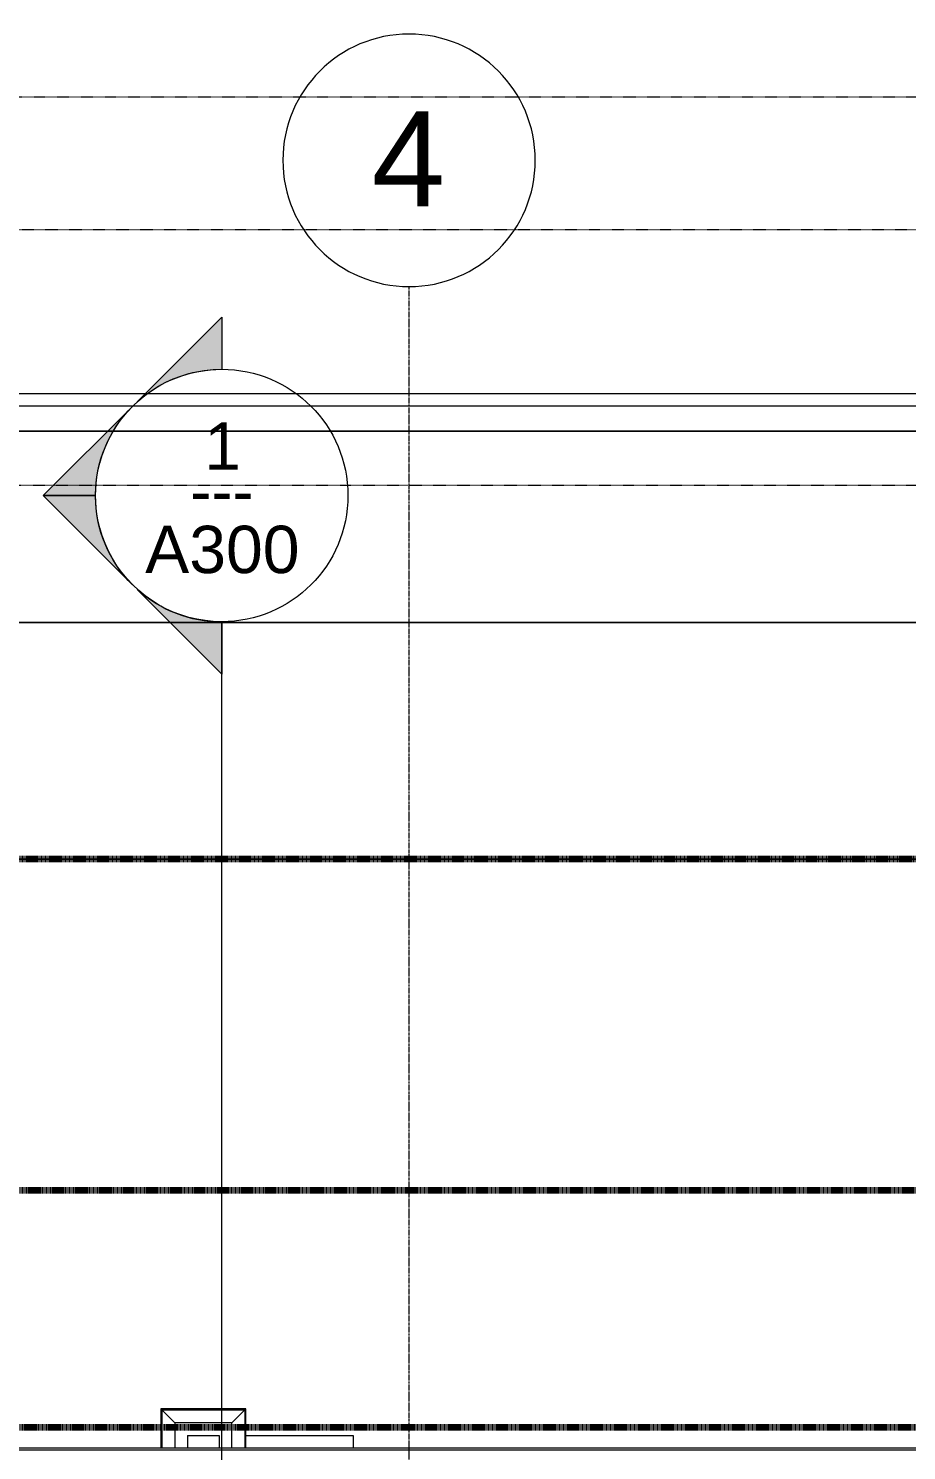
# Model space of a CAD drawing. Header units: inches. Extents: x -4450 to -273, y 9564 to 12971.
# Drawn here: x -2596.8 to -2374.2, y 12118.7 to 12479.2 of the extents above; entities that cross this region are included whole.
import ezdxf

# ---------------------------------------------------------------- set-up
doc = ezdxf.new("R2010")
doc.units = ezdxf.units.IN
doc.header["$MEASUREMENT"] = 0
for name, pattern in [('Aligning Line 1_8_', [0.25, 0.125, -0.125]), ('Double Dash 3_8_', [1, 0.375, -0.125, 0.125, -0.125, 0.125, -0.125]), ('Grid Line 1_2_', [0.875, 0.5, -0.125, 0.125, -0.125])]:
    doc.linetypes.add(name, pattern=pattern)
for name, color, linetype, lineweight in [('0-1', 7, 'Continuous', 5), ('0-3', 7, 'Continuous', 9), ('A-GENM', 5, 'Continuous', 9), ('A-WALL', 113, 'Continuous', 13), ('C-PRKG-1', 7, 'Continuous', 9), ('C-PROP-LINE', 91, 'Double Dash 3_8_', 140), ('C-TOPO', 7, 'Continuous', 9), ('G-ANNO-SYMB', 111, 'Aligning Line 1_8_', 9), ('G-ANNO-SYMB-2', 147, 'Aligning Line 1_8_', 9), ('G-ANNO-SYMB-3', 111, 'Continuous', 9), ('S-GRID-1', 1, 'Grid Line 1_2_', 9), ('S-GRID-IDEN', 1, 'Continuous', 9)]:
    doc.layers.add(name, color=color, linetype=linetype, lineweight=lineweight)
doc.styles.add('Arial', font='arial.ttf', dxfattribs={"height": 12})
doc.styles.add('Arial_1', font='arial.ttf', dxfattribs={"height": 24})
doc.styles.add('Century Gothic_1', font='ufonts.com_century-gothic.ttf', dxfattribs={"height": 12})

# ---------------------------------------------------------------- blocks, each defined once
blk = doc.blocks.new('Parking_Stall_Multiple2 - street parking-1355854-FLOOR PLAN - ROOF')
at = {"layer": 'C-PRKG-1'}
for p, q in [((0, -1200), (0, -1443)), ((3, -1440), (3, -1203))]:
    blk.add_line(p, q, dxfattribs=at)
blk = doc.blocks.new('CTR  - Topography_rvt-1-FLOOR PLAN - ROOF')
at = {"layer": 'C-TOPO'}
for p, q in [((-2480.51, 12377.07), (-2691.71, 12377.07)), ((-2691.71, 12377.07), (-2480.51, 12377.07)), ((-2173.04, 12377.07), (-2480.51, 12377.07)), ((-2480.51, 12377.07), (-2173.04, 12377.07)), ((-2644.47, 12328.59), (-2407.53, 12328.59)), ((-2407.53, 12328.59), (-2644.47, 12328.59)), ((-2407.53, 12328.59), (-2183.21, 12328.59)), ((-2183.21, 12328.59), (-2407.53, 12328.59)), ((-2586.01, 12268.59), (-2618.72, 12268.59)), ((-2618.72, 12268.59), (-2586.01, 12268.59)), ((-2369.12, 12268.59), (-2586.01, 12268.59)), ((-2586.01, 12268.59), (-2369.12, 12268.59))]:
    blk.add_line(p, q, dxfattribs=at)
at = {"layer": '0-3', "rotation": 89.99999999999908}
blk.add_blockref('Parking_Stall_Multiple2 - street parking-1355854-FLOOR PLAN - ROOF', (-3803.58, 12383.54), dxfattribs=at)
blk = doc.blocks.new('CTR - 1st Phase - Common Walls_rvt-1-FLOOR PLAN - ROOF')
at = {"layer": 'G-ANNO-SYMB-2'}
for p, q in [((-1875.5, 12428.12), (-4166.61, 12428.12)), ((-583.13, 12363.34), (-4111.25, 12363.34))]:
    blk.add_line(p, q, dxfattribs=at)
blk = doc.blocks.new('Basic Wall _ EXT - FIBER CEMENT - SMALL - ___-1820300-FLOOR PLAN - ROOF')
at = {"layer": 'A-WALL'}
for p, q in [((-2067.14, 12119.37), (-3861.51, 12119.37)), ((-2067.65, 12118.86), (-3861, 12118.86))]:
    blk.add_line(p, q, dxfattribs=at)
blk = doc.blocks.new('077123 - Manufactured Gutters and Downspouts - 077123 - Manufactured Gutters and Downspouts-2024313-FLOOR PLAN - ROOF')
at = {"layer": 'A-GENM'}
for p, q in [((-23.44, 10.92), (-44.95, 10.92)), ((-44.95, 10.92), (-44.95, 1.03)), ((-23.44, 1.03), (-23.44, 10.92)), ((-41.41, 7.38), (-44.7, 10.67)), ((-44.7, 10.67), (-44.7, 1.03)), ((-44.7, 10.67), (-23.69, 10.67)), ((-26.98, 7.38), (-41.41, 7.38)), ((-41.41, 7.38), (-41.41, 1.03)), ((-26.98, 7.38), (-23.69, 10.67)), ((-26.98, 1.03), (-26.98, 7.38)), ((-23.69, 10.67), (-23.69, 1.03)), ((-38.2, 4.22), (-30.2, 4.22)), ((-38.2, 4.22), (-38.2, 1.03)), ((-30.2, 4.22), (-30.2, 1.03)), ((-23.44, 4.22), (3.73, 4.22)), ((3.73, 4.22), (3.73, 1.03))]:
    blk.add_line(p, q, dxfattribs=at)
blk = doc.blocks.new('Family - ___-1878357-FLOOR PLAN - ROOF')
at = {"layer": 'C-PROP-LINE'}
for p, q in [((-3989.61, 12268.69), (-629.56, 12268.69)), ((-3929.52, 12184.69), (-712.51, 12184.69)), ((-3869.45, 12124.69), (-747.76, 12124.69))]:
    blk.add_line(p, q, dxfattribs=at)
blk = doc.blocks.new('Section - Section Head - Filled-22785-FLOOR PLAN - ROOF')
at = {"layer": 'G-ANNO-SYMB-3'}
h = blk.add_hatch(color=256, dxfattribs=at)
edge = h.paths.add_edge_path(flags=0)
edge.add_line((-0.4268, 0.1768), (-0.25, 0.3536))
edge.add_line((-0.25, 0.3536), (-0.25, 0.25))
edge.add_arc((-0.25, 0), 0.25, 90, 135)
h = blk.add_hatch(color=256, dxfattribs=at)
edge = h.paths.add_edge_path(flags=0)
edge.add_arc((-0.25, 0), 0.25, 45, 90)
edge.add_line((-0.25, 0.25), (-0.25, 0.3536))
edge.add_line((-0.25, 0.3536), (-0.0732, 0.1768))
h = blk.add_hatch(color=256, dxfattribs=at)
edge = h.paths.add_edge_path(flags=0)
edge.add_arc((-0.25, 0), 0.2503, 137.9216, 180)
edge.add_line((-0.5003, 0), (-0.6036, 0))
edge.add_line((-0.6036, 0), (-0.4358, 0.1678))
h = blk.add_hatch(color=256, dxfattribs=at)
edge = h.paths.add_edge_path(flags=0)
edge.add_line((-0.0642, 0.1678), (0.1036, 0))
edge.add_line((0.1036, 0), (0.0003, 0))
edge.add_arc((-0.25, 0), 0.2503, 0, 42.0784)
for p, q in [((-0.25, 0.3536), (-0.4268, 0.1768)), ((-0.25, 0.25), (-0.25, 0.3536)), ((-0.0732, 0.1768), (-0.25, 0.3536)), ((-0.25, 0.3536), (-0.25, 0.25)), ((-0.4358, 0.1678), (-0.6036, 0)), ((0.1036, 0), (-0.0642, 0.1678)), ((-0.6036, 0), (-0.5003, 0)), ((0.0003, 0), (0.1036, 0))]:
    blk.add_line(p, q, dxfattribs=at)
for centre, radius, start, end in [((-0.2503, 0), 0.25, 360, 180), ((-0.25, 0), 0.25, 90, 135), ((-0.25, 0), 0.25, 45, 90), ((-0.25, 0), 0.2503, 137.9216, 180), ((-0.25, 0), 0.2503, 0, 42.0784), ((-0.2503, 0), 0.25, 180, 360)]:
    blk.add_arc(centre, radius, start, end, dxfattribs=at)
blk = doc.blocks.new('Grid - Grid Head - Circle-50561-FLOOR PLAN - ROOF')
at = {"layer": 'S-GRID-IDEN'}
for start, end in [(360, 180), (180, 360)]:
    blk.add_arc((0, 0), 0.25, start, end, dxfattribs=at)

msp = doc.modelspace()

# ---------------------------------------------------------------- linework, layer by layer
at = {"layer": 'G-ANNO-SYMB'}
msp.add_line((-1910.96, 12461.73), (-4071.96, 12461.73), dxfattribs=at)
at = {"layer": 'G-ANNO-SYMB-3'}
msp.add_line((-2547.82, 9666.83), (-2547.82, 12328.75), dxfattribs=at)
at = {"layer": 'S-GRID-1'}
msp.add_line((-2500.32, 9836.18), (-2500.32, 12413.74), dxfattribs=at)

# ---------------------------------------------------------------- block references
at = {"layer": '0-1'}
for name in ['CTR  - Topography_rvt-1-FLOOR PLAN - ROOF', 'CTR - 1st Phase - Common Walls_rvt-1-FLOOR PLAN - ROOF']:
    msp.add_blockref(name, (0, 0), dxfattribs=at)
at = {"layer": 'A-GENM'}
msp.add_blockref('077123 - Manufactured Gutters and Downspouts - 077123 - Manufactured Gutters and Downspouts-2024313-FLOOR PLAN - ROOF', (-2518.27, 12118.34), dxfattribs=at)
at = {"layer": 'A-WALL'}
msp.add_blockref('Basic Wall _ EXT - FIBER CEMENT - SMALL - ___-1820300-FLOOR PLAN - ROOF', (0, 0), dxfattribs=at)
at = {"layer": 'C-PROP-LINE'}
msp.add_blockref('Family - ___-1878357-FLOOR PLAN - ROOF', (0, 0), dxfattribs=at)
at = {"layer": 'G-ANNO-SYMB-3', "extrusion": (0, 0, -1), "xscale": 127.9999999999999, "yscale": 127.9999999999999, "zscale": 127.9999999999999, "rotation": 270.0000000000002}
msp.add_blockref('Section - Section Head - Filled-22785-FLOOR PLAN - ROOF', (2547.82, 12328.75), dxfattribs=at)
at = {"layer": 'S-GRID-IDEN', "xscale": 127.9999999999999, "yscale": 127.9999999999999, "zscale": 127.9999999999999}
msp.add_blockref('Grid - Grid Head - Circle-50561-FLOOR PLAN - ROOF', (-2500.32, 12445.74), dxfattribs=at)

# ---------------------------------------------------------------- texts
at = {"layer": 'G-ANNO-SYMB-3', "char_height": 12, "attachment_point": 1}
for s, insert, width, style in [('1', (-2552.25, 12379.3), 11.312, 'Arial'), ('---', (-2555.78, 12367.96), 20.604, 'Century Gothic_1'), ('A300', (-2567.24, 12353.12), 47.672, 'Arial')]:
    msp.add_mtext(s, dxfattribs=dict(at, insert=insert, width=width, style=style))
at = {"layer": 'S-GRID-IDEN', "insert": (-2509.83, 12458.12), "char_height": 24, "width": 22.624, "attachment_point": 1, "style": 'Arial_1'}
msp.add_mtext('4', dxfattribs=at)

doc.saveas('drawing.dxf')
